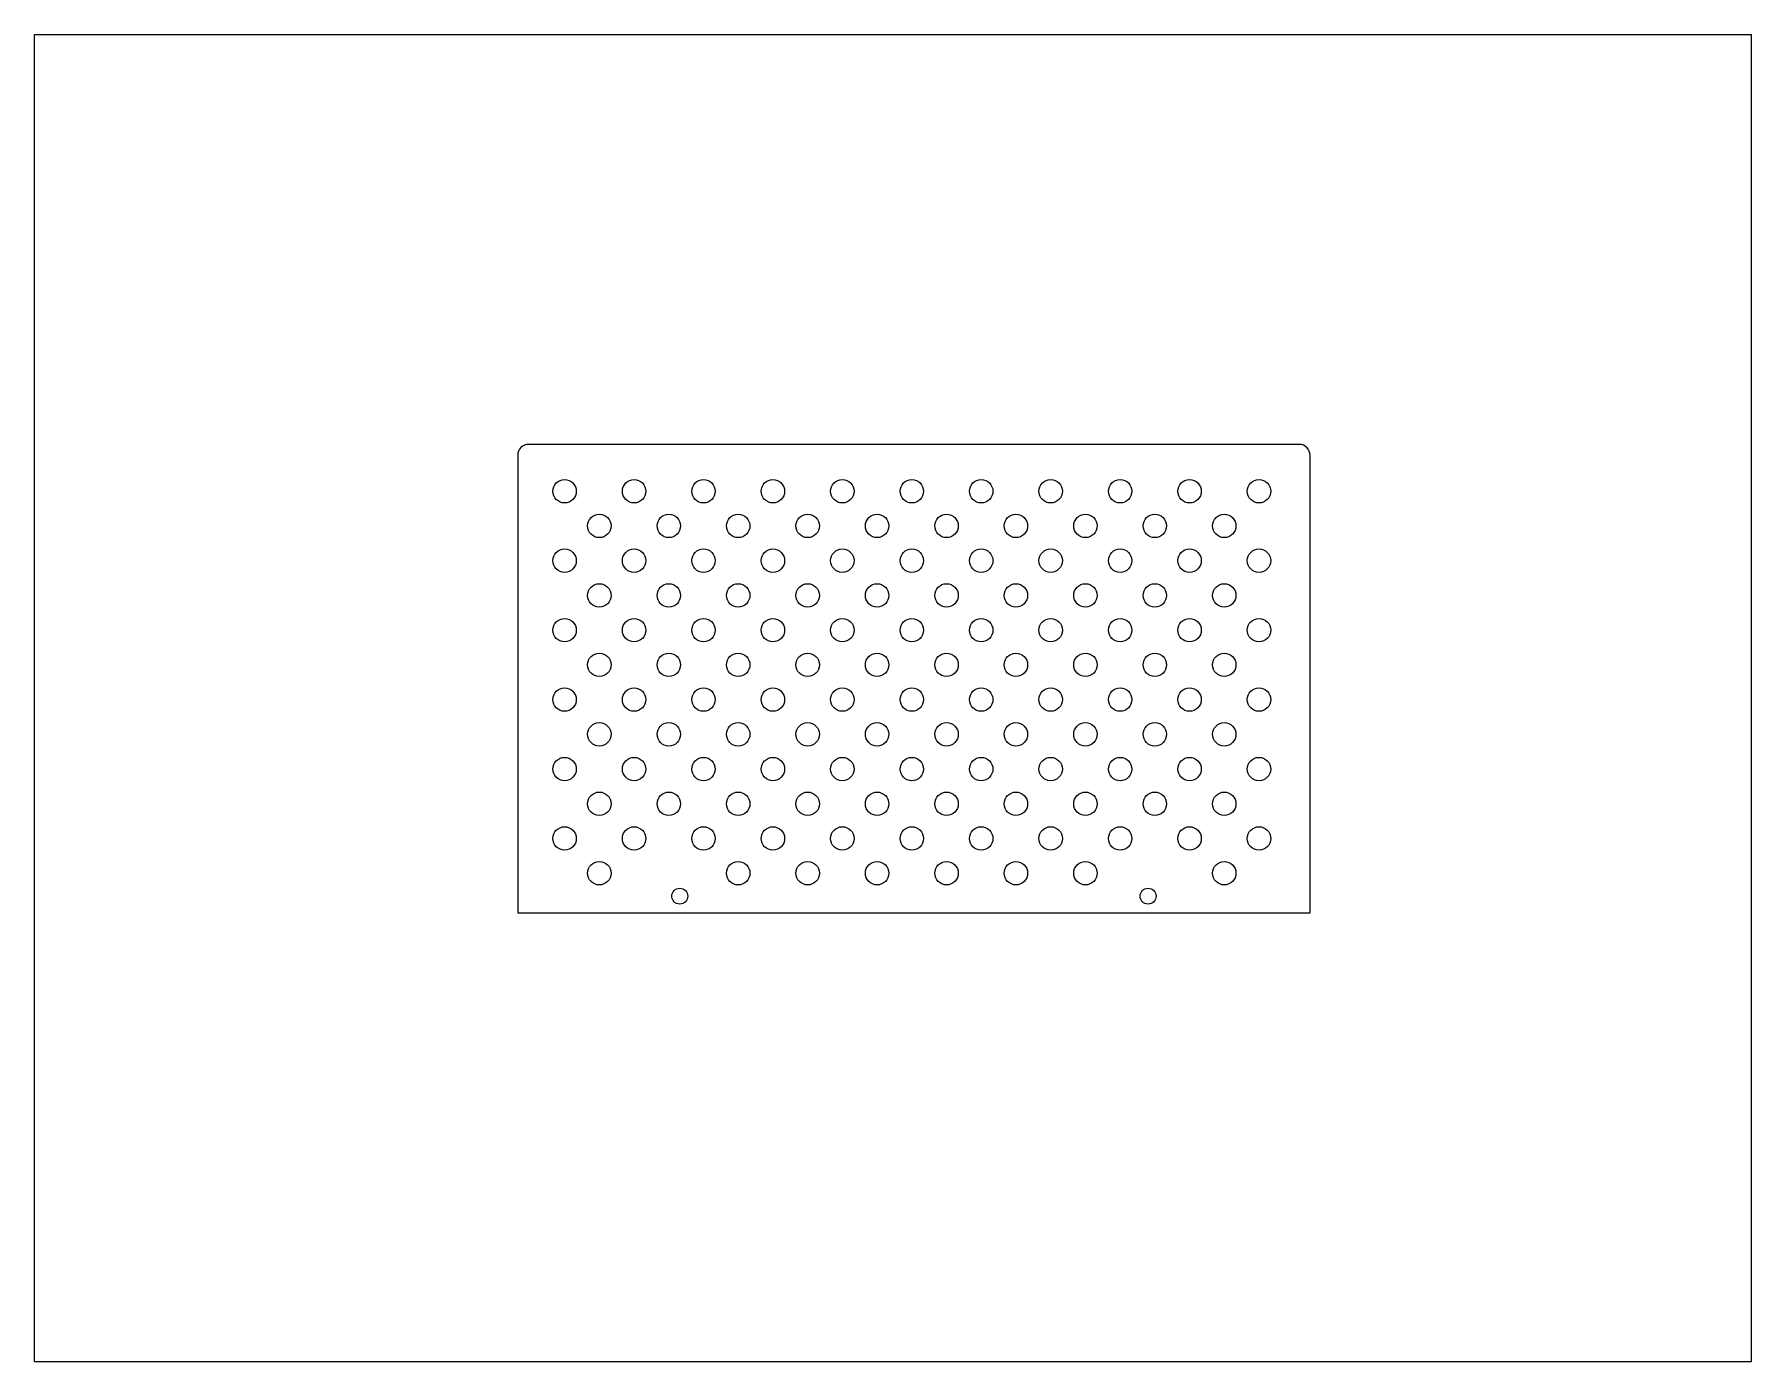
# Model space of a CAD drawing. Header units: inches. Extents: x 0 to 22, y 0 to 17.
import ezdxf

# ---------------------------------------------------------------- set-up
doc = ezdxf.new("R2010")
doc.units = ezdxf.units.IN
doc.header["$LTSCALE"] = 1.21
doc.header["$MEASUREMENT"] = 0
doc.layers.get('0').update_dxf_attribs({"linetype": 'CONTINUOUS'})
doc.layers.add('02___PRT_ALL_AXES', color=7, linetype='CONTINUOUS')

msp = doc.modelspace()

# ---------------------------------------------------------------- linework, layer by layer
at = {"color": 7, "linetype": 'CONTINUOUS'}
for p, q in [((0, 0), (0, 17)), ((0, 17), (22, 17)), ((22, 0), (22, 17)), ((16.203, 11.748), (6.333, 11.748)), ((6.193, 11.608), (6.193, 5.748)), ((16.343, 5.748), (16.343, 11.608)), ((6.193, 5.748), (16.343, 5.748)), ((0, 0), (22, 0))]:
    msp.add_line(p, q, dxfattribs=at)
for centre, start, end in [((6.333, 11.608), 90, 180), ((16.203, 11.608), 0, 90)]:
    msp.add_arc(centre, 0.14, start, end, dxfattribs=at)
at = {"layer": '02___PRT_ALL_AXES', "color": 7, "linetype": 'CONTINUOUS'}
for centre, radius in [((6.793, 11.148), 0.15), ((7.683, 11.148), 0.15), ((8.572, 11.148), 0.15), ((9.462, 11.148), 0.15), ((10.351, 11.148), 0.15), ((11.241, 11.148), 0.15), ((12.13, 11.148), 0.15), ((13.02, 11.148), 0.15), ((13.91, 11.148), 0.15), ((14.799, 11.148), 0.15), ((15.689, 11.148), 0.15), ((7.238, 10.704), 0.15), ((8.128, 10.704), 0.15), ((9.017, 10.704), 0.15), ((9.907, 10.704), 0.15), ((10.796, 10.704), 0.15), ((11.686, 10.704), 0.15), ((12.575, 10.704), 0.15), ((13.465, 10.704), 0.15), ((14.354, 10.704), 0.15), ((15.244, 10.704), 0.15), ((6.793, 10.259), 0.15), ((7.683, 10.259), 0.15), ((8.572, 10.259), 0.15), ((9.462, 10.259), 0.15), ((10.351, 10.259), 0.15), ((11.241, 10.259), 0.15), ((12.13, 10.259), 0.15), ((13.02, 10.259), 0.15), ((13.91, 10.259), 0.15), ((14.799, 10.259), 0.15), ((15.689, 10.259), 0.15), ((7.238, 9.814), 0.15), ((8.128, 9.814), 0.15), ((9.017, 9.814), 0.15), ((9.907, 9.814), 0.15), ((10.796, 9.814), 0.15), ((11.686, 9.814), 0.15), ((12.575, 9.814), 0.15), ((13.465, 9.814), 0.15), ((14.354, 9.814), 0.15), ((15.244, 9.814), 0.15), ((6.793, 9.369), 0.15), ((7.683, 9.369), 0.15), ((8.572, 9.369), 0.15), ((9.462, 9.369), 0.15), ((10.351, 9.369), 0.15), ((11.241, 9.369), 0.15), ((12.13, 9.369), 0.15), ((13.02, 9.369), 0.15), ((13.91, 9.369), 0.15), ((14.799, 9.369), 0.15), ((15.689, 9.369), 0.15), ((7.238, 8.925), 0.15), ((8.128, 8.925), 0.15), ((9.017, 8.925), 0.15), ((9.907, 8.925), 0.15), ((10.796, 8.925), 0.15), ((11.686, 8.925), 0.15), ((12.575, 8.925), 0.15), ((13.465, 8.925), 0.15), ((14.354, 8.925), 0.15), ((15.244, 8.925), 0.15), ((6.793, 8.48), 0.15), ((7.683, 8.48), 0.15), ((8.572, 8.48), 0.15), ((9.462, 8.48), 0.15), ((10.351, 8.48), 0.15), ((11.241, 8.48), 0.15), ((12.13, 8.48), 0.15), ((13.02, 8.48), 0.15), ((13.91, 8.48), 0.15), ((14.799, 8.48), 0.15), ((15.689, 8.48), 0.15), ((7.238, 8.035), 0.15), ((8.128, 8.035), 0.15), ((9.017, 8.035), 0.15), ((9.907, 8.035), 0.15), ((10.796, 8.035), 0.15), ((11.686, 8.035), 0.15), ((12.575, 8.035), 0.15), ((13.465, 8.035), 0.15), ((14.354, 8.035), 0.15), ((15.244, 8.035), 0.15), ((6.793, 7.59), 0.15), ((7.683, 7.59), 0.15), ((8.572, 7.59), 0.15), ((9.462, 7.59), 0.15), ((10.351, 7.59), 0.15), ((11.241, 7.59), 0.15), ((12.13, 7.59), 0.15), ((13.02, 7.59), 0.15), ((13.91, 7.59), 0.15), ((14.799, 7.59), 0.15), ((15.689, 7.59), 0.15), ((7.238, 7.145), 0.15), ((8.128, 7.145), 0.15), ((9.017, 7.145), 0.15), ((9.907, 7.145), 0.15), ((10.796, 7.145), 0.15), ((11.686, 7.145), 0.15), ((12.575, 7.145), 0.15), ((13.465, 7.145), 0.15), ((14.354, 7.145), 0.15), ((15.244, 7.145), 0.15), ((6.793, 6.701), 0.15), ((7.683, 6.701), 0.15), ((8.572, 6.701), 0.15), ((9.462, 6.701), 0.15), ((10.351, 6.701), 0.15), ((11.241, 6.701), 0.15), ((12.13, 6.701), 0.15), ((13.02, 6.701), 0.15), ((13.91, 6.701), 0.15), ((14.799, 6.701), 0.15), ((15.689, 6.701), 0.15), ((7.238, 6.256), 0.15), ((9.017, 6.256), 0.15), ((9.907, 6.256), 0.15), ((10.796, 6.256), 0.15), ((11.686, 6.256), 0.15), ((12.575, 6.256), 0.15), ((13.465, 6.256), 0.15), ((15.244, 6.256), 0.15), ((8.268, 5.962), 0.102), ((14.268, 5.962), 0.102)]:
    msp.add_circle(centre, radius, dxfattribs=at)

doc.saveas('drawing.dxf')
